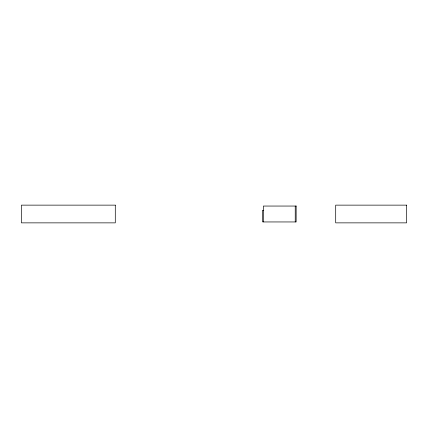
<?xml version="1.0" encoding="UTF-8"?>
<svg xmlns="http://www.w3.org/2000/svg" width="428" height="428" viewBox="0 0 428 428"><rect width="100%" height="100%" fill="white"/><g stroke="black" fill="none" stroke-linecap="round" stroke-linejoin="round"><path stroke-width="0.64" d="M263.381 210.303L262.466 210.303L262.466 221.848L263.381 221.848M295.234 206.05L295.234 221.955M115.293 205.135L21.4 205.135L21.4 222.865L115.293 222.865L115.293 205.135M406.6 205.135L335.696 205.135L335.696 222.865L406.6 222.865L406.6 205.135M296.144 206.05L263.381 206.05L263.381 221.95L296.144 221.955L296.144 206.05"/></g></svg>
